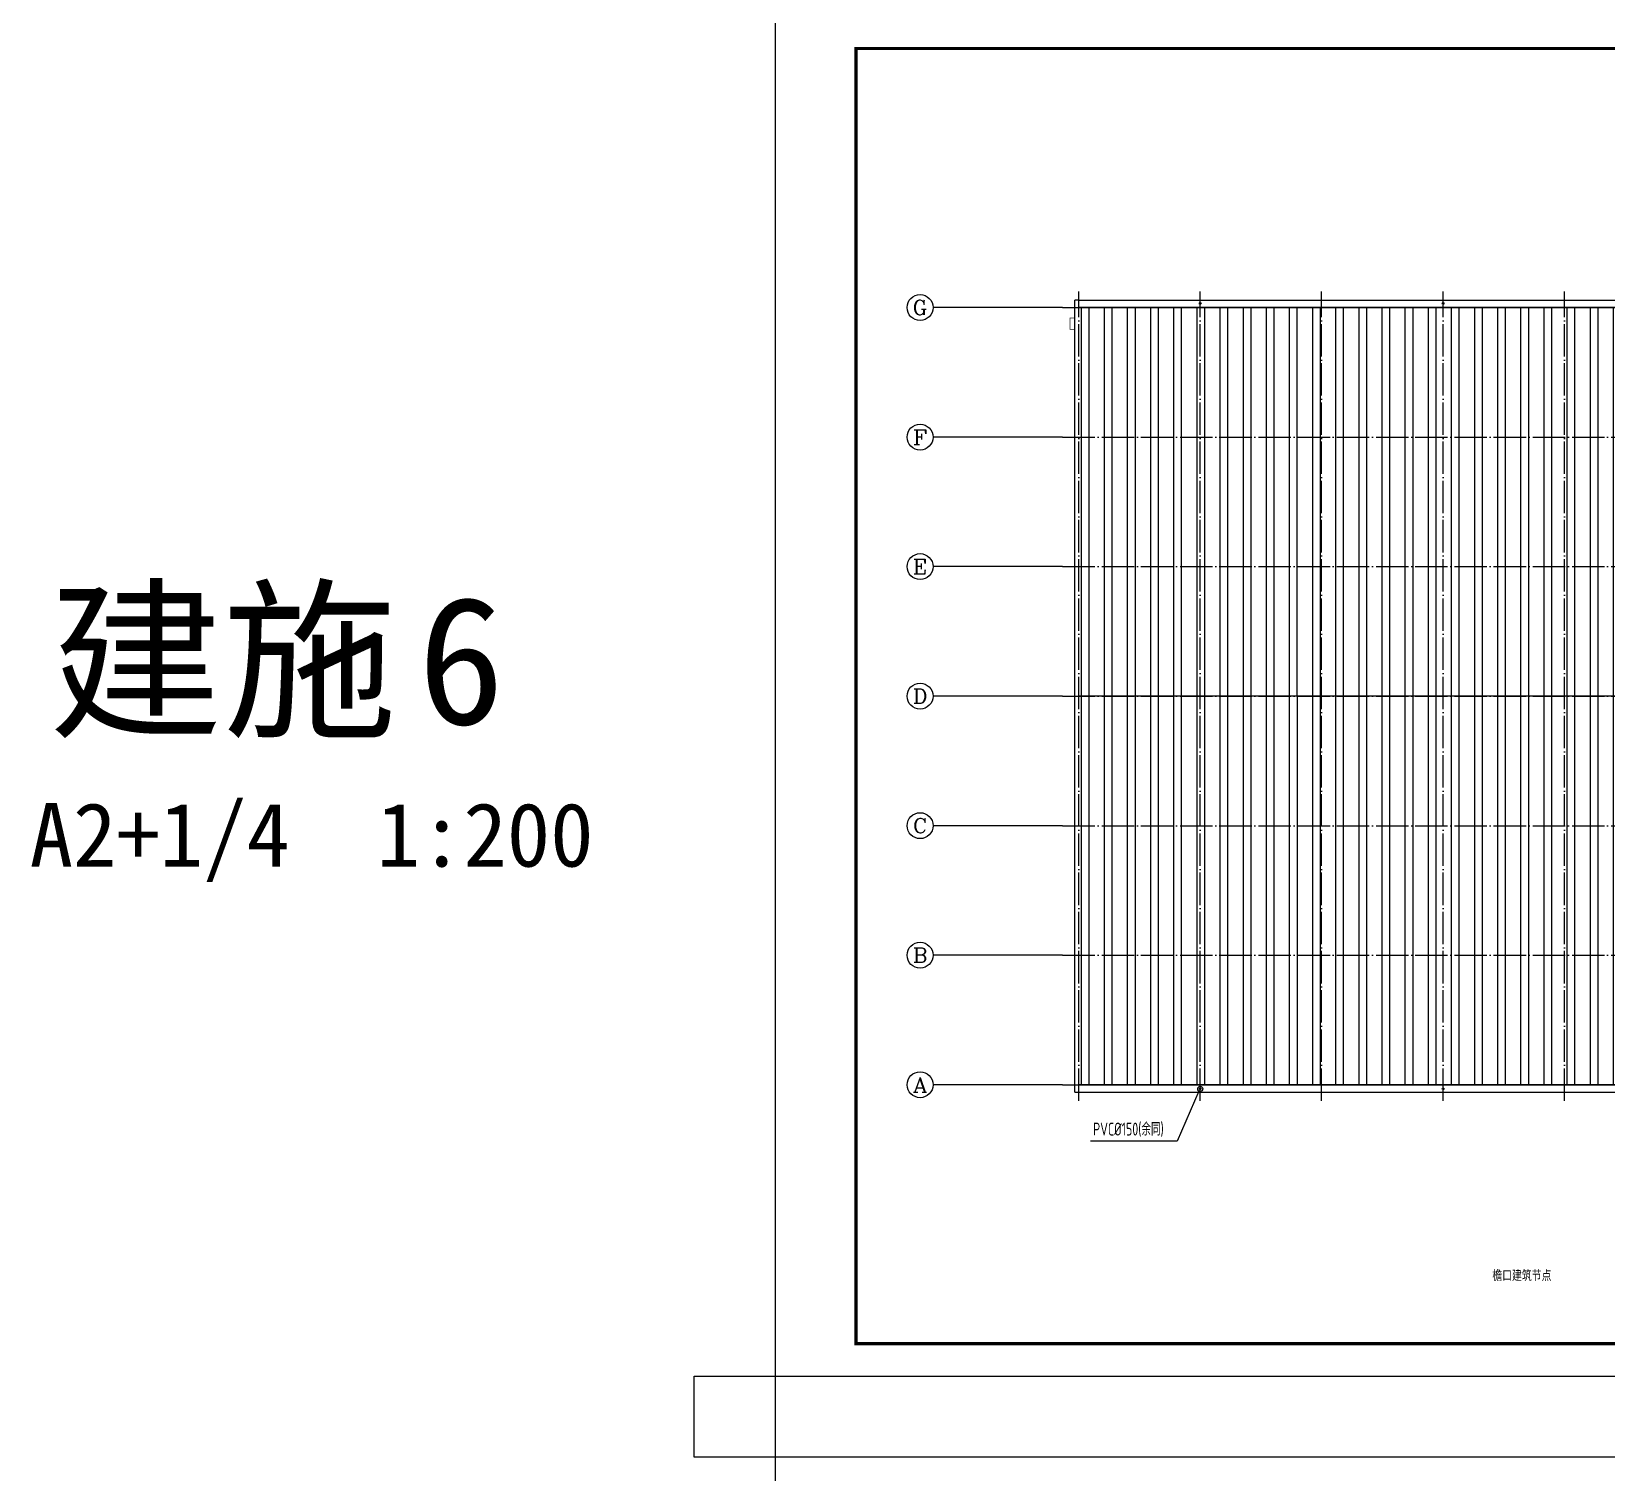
# Model space of a CAD drawing. Extents: x -266287 to 275962, y -324567 to 363765.
# Drawn here: x -266287 to -169026, y -157517 to -68517 of the extents above; entities that cross this region are included whole.
import ezdxf
from ezdxf.enums import TextEntityAlignment as Align

# ---------------------------------------------------------------- set-up
doc = ezdxf.new("R2010")
doc.units = 0
doc.header["$LTSCALE"] = 1000
doc.linetypes.add('DOTE', pattern=[2.42, 2, -0.2, 0.02, -0.2])
doc.layers.get('0').update_dxf_attribs({"linetype": 'CONTINUOUS'})
for name, color, linetype in [('AXIS', 3, 'CONTINUOUS'), ('AXIS_TEXT', 7, 'CONTINUOUS'), ('DIM_IDEN', 3, 'CONTINUOUS'), ('DOTE', 1, 'DOTE'), ('PUB_TEXT', 7, 'CONTINUOUS'), ('PUB_TITLE', 4, 'CONTINUOUS')]:
    doc.layers.add(name, color=color, linetype=linetype)
doc.styles.add('_TCH_AXIS', font='COMPLEX', dxfattribs={"bigfont": 'GBCBIG'})
doc.styles.add('_TCH_DIM', font='SIMPLEX', dxfattribs={"bigfont": 'GBCBIG'})
doc.styles.add('COMPLEX', font='COMPLEX')
doc.styles.add('ht', font='simhei.ttf')
doc.styles.add('TSSD_DIMENSION', font='tssdeng.shx', dxfattribs={"width": 0.8, "bigfont": 'tssdchn.shx'})

# ---------------------------------------------------------------- blocks, each defined once
blk = doc.blocks.new('_AXISO')
blk.add_circle((0, 0), 0.5)
at = {"layer": 'AXIS_TEXT', "style": 'COMPLEX', "width": 1.041667}
blk.add_attdef('A', text='', height=0.56, dxfattribs=at).set_placement((-0.25, -0.28), (0.25, -0.28), align=Align.FIT)

msp = doc.modelspace()

# ---------------------------------------------------------------- hatches: boundary and pattern name
h = msp.add_hatch()
h.set_pattern_fill('ANSI32', color=4, scale=300, angle=45, style=0)
h.set_pattern_definition([(270.0005, (0.9, -219132.3), (-1428.75, -0.012), []), (270.0005, (477.2, -219608.5), (-1428.75, -0.012), [])])
h.paths.add_polyline_path([(-201615.40292, -85567.26316), (-201615.2046, -109567.26316), (-164215.20461, -109566.95412), (-164215.20461, -106566.69496), (-134015.20461, -106566.69496), (-134015.20461, -109566.70458), (-96615.20461, -109566.39554), (-96615.40292, -85566.39554)])
h = msp.add_hatch()
h.set_pattern_fill('ANSI32', color=4, scale=300, angle=45, style=0)
h.set_pattern_definition([(90, (0, 0), (-1428.75, 2e-13), []), (90, (476.3, 476.3), (-1428.75, 2e-13), [])])
h.paths.add_polyline_path([(-201615.20461, -133566.69496), (-201615.20461, -109566.69496), (-164215.20461, -109566.69496), (-164215.20461, -112566.69496), (-134015.20461, -112566.69496), (-134015.20461, -109566.69496), (-96615.20461, -109566.69496), (-96615.20461, -133566.69496)])

# ---------------------------------------------------------------- linework, layer by layer
for p, q in [((-201855.20461, -134016.69496), (-201855.20461, -85116.69496)), ((-201615.20461, -85116.69496), (-201855.20461, -85116.69496)), ((-201855.20461, -85566.69496), (-96375.20461, -85566.69496)), ((-201615.20461, -85116.69496), (-96375.20461, -85116.69496)), ((-96615.20461, -85566.69496), (-201615.20461, -85566.69496)), ((-164215.20461, -109566.69496), (-201615.20461, -109566.69496)), ((-201855.20461, -133566.69496), (-96375.20461, -133566.69496)), ((-201855.20461, -134016.69496), (-96375.20461, -134016.69496)), ((-96615.20461, -133566.69496), (-201615.20461, -133566.69496))]:
    msp.add_line(p, q)
for points, const_width in [([(-201855.20461, -86212.66369), (-202155.20461, -86212.66369), (-202155.20461, -86912.66369), (-201855.20461, -86912.66369)], 30), ([(-164215.20461, -109566.69496), (-201855.20461, -109566.69496)], 50)]:
    msp.add_lwpolyline(points, dxfattribs=dict(const_width=const_width))
msp.add_lwpolyline([(-220364.58828, -156566.69496), (-225364.58828, -156566.69496), (-225364.58828, -151566.69496), (-220364.58828, -151566.69496)], close=True)
for centre in [(-194115.20461, -85312.1983), (-179115.20461, -85312.1983), (-194115.20461, -133821.19162), (-179115.20461, -133821.19162)]:
    msp.add_circle(centre, 50)
at = {"layer": 'AXIS'}
for p, q in [((-202615.20461, -85566.69496), (-210615.20461, -85566.69496)), ((-202615.20461, -93566.69496), (-210615.20461, -93566.69496)), ((-202615.20461, -101566.69496), (-210615.20461, -101566.69496)), ((-202615.20461, -109566.69496), (-210615.20461, -109566.69496)), ((-202615.20461, -117566.69496), (-210615.20461, -117566.69496)), ((-202615.20461, -125566.69496), (-210615.20461, -125566.69496)), ((-202615.20461, -133566.69496), (-210615.20461, -133566.69496))]:
    msp.add_line(p, q, dxfattribs=at)
at = {"layer": 'DIM_IDEN'}
for p, q in [((-194198.546, -133959.9944), (-195532.38425, -137048.24332)), ((-195532.38425, -137048.24332), (-200887.02665, -137048.24332))]:
    msp.add_line(p, q, dxfattribs=at)
msp.add_circle((-194111.43028, -133827.12667), 158.8804, dxfattribs=at)
at = {"layer": 'DOTE'}
for p, q in [((-201615.20461, -134566.69496), (-201615.20461, -84566.69496)), ((-194115.20461, -134566.69496), (-194115.20461, -84566.69496)), ((-186615.20461, -134566.69496), (-186615.20461, -84566.69496)), ((-179115.20461, -134566.69496), (-179115.20461, -84566.69496)), ((-171615.20461, -134566.69496), (-171615.20461, -84566.69496)), ((-202615.20461, -85566.69496), (-95615.20461, -85566.69496)), ((-202615.20461, -85566.69496), (-95615.20461, -85566.69496)), ((-202615.20461, -85566.69496), (-95615.20461, -85566.69496)), ((-202615.20461, -93566.69496), (-95615.20461, -93566.69496)), ((-202615.20461, -101566.69496), (-95615.20461, -101566.69496)), ((-202615.20461, -109566.69496), (-95615.20461, -109566.69496)), ((-202615.20461, -117566.69496), (-95615.20461, -117566.69496)), ((-202615.20461, -125566.69496), (-95615.20461, -125566.69496)), ((-202615.20461, -133566.69496), (-95615.20461, -133566.69496)), ((-202615.20461, -133566.69496), (-95615.20461, -133566.69496))]:
    msp.add_line(p, q, dxfattribs=at)
at = {"layer": 'PUB_TITLE'}
for points in [[(-220364.58828, -151566.69496), (-71764.58828, -151566.69496), (-71764.58828, -67566.69496), (-220364.58828, -67566.69496)], [(-220364.58828, -240566.69496), (-71764.58828, -240566.69496), (-71764.58828, -156566.69496), (-220364.58828, -156566.69496)]]:
    msp.add_lwpolyline(points, close=True, dxfattribs=at)
at = {"layer": 'PUB_TITLE', "const_width": 200}
msp.add_lwpolyline([(-215364.58828, -149566.69496), (-73764.58828, -149566.69496), (-73764.58828, -69566.69496), (-215364.58828, -69566.69496)], close=True, dxfattribs=at)

# ---------------------------------------------------------------- block references
at = {"layer": 'AXIS'}
ref = msp.add_blockref('_AXISO', (-211415.20461, -85566.69496), dxfattribs=dict(at, xscale=1600, yscale=1600, zscale=1600))
ref.add_attrib('A', 'G', dxfattribs={"layer": 'AXIS_TEXT', "height": 905.09668, "style": '_TCH_AXIS', "width": 1.166667}).set_placement((-211867.75295, -86019.2433), (-210962.65627, -86019.2433), align=Align.FIT)
ref = msp.add_blockref('_AXISO', (-211415.20461, -93566.69496), dxfattribs=dict(at, xscale=1600, yscale=1600, zscale=1600))
ref.add_attrib('A', 'F', dxfattribs={"layer": 'AXIS_TEXT', "height": 905.09668, "style": '_TCH_AXIS', "width": 1.3125}).set_placement((-211867.75295, -94019.2433), (-210962.65627, -94019.2433), align=Align.FIT)
ref = msp.add_blockref('_AXISO', (-211415.20461, -101566.69496), dxfattribs=dict(at, xscale=1600, yscale=1600, zscale=1600))
ref.add_attrib('A', 'E', dxfattribs={"layer": 'AXIS_TEXT', "height": 905.09668, "style": '_TCH_AXIS', "width": 1.3125}).set_placement((-211867.75295, -102019.2433), (-210962.65627, -102019.2433), align=Align.FIT)
ref = msp.add_blockref('_AXISO', (-211415.20461, -109566.69496), dxfattribs=dict(at, xscale=1600, yscale=1600, zscale=1600))
ref.add_attrib('A', 'D', dxfattribs={"layer": 'AXIS_TEXT', "height": 905.09668, "style": '_TCH_AXIS', "width": 1.235294}).set_placement((-211867.75295, -110019.2433), (-210962.65627, -110019.2433), align=Align.FIT)
ref = msp.add_blockref('_AXISO', (-211415.20461, -117566.69496), dxfattribs=dict(at, xscale=1600, yscale=1600, zscale=1600))
ref.add_attrib('A', 'C', dxfattribs={"layer": 'AXIS_TEXT', "height": 905.09668, "style": '_TCH_AXIS', "width": 1.4}).set_placement((-211867.75295, -118019.2433), (-210962.65627, -118019.2433), align=Align.FIT)
ref = msp.add_blockref('_AXISO', (-211415.20461, -125566.69496), dxfattribs=dict(at, xscale=1600, yscale=1600, zscale=1600))
ref.add_attrib('A', 'B', dxfattribs={"layer": 'AXIS_TEXT', "height": 905.09668, "style": '_TCH_AXIS', "width": 1.235294}).set_placement((-211867.75295, -126019.2433), (-210962.65627, -126019.2433), align=Align.FIT)
ref = msp.add_blockref('_AXISO', (-211415.20461, -133566.69496), dxfattribs=dict(at, xscale=1600, yscale=1600, zscale=1600))
ref.add_attrib('A', 'A', dxfattribs={"layer": 'AXIS_TEXT', "height": 905.09668, "style": '_TCH_AXIS', "width": 1.166667}).set_placement((-211867.75295, -134019.2433), (-210962.65627, -134019.2433), align=Align.FIT)

# ---------------------------------------------------------------- texts
at = {"layer": 'AXIS', "style": 'TSSD_DIMENSION', "width": 0.7}
msp.add_text('PVC%%C150(余同)', height=800, dxfattribs=at).set_placement((-198550.07989, -136945.90996), align=Align.BOTTOM_CENTER)
at = {"layer": 'PUB_TEXT', "style": '_TCH_DIM'}
msp.add_text('檐口建筑节点', height=675.177305, dxfattribs=at).set_placement((-176075.007, -145694.32383))
at = {"layer": 'PUB_TITLE', "style": 'ht'}
for s, height, p in [('建施', 7875, (-265216.21261, -111302.76774)), ('6', 7875, (-242436.55159, -111302.76774)), ('A2+1/4  1:200', 3937.5, (-266399.50157, -120094.80052))]:
    msp.add_text(s, height=height, dxfattribs=at).set_placement(p)

doc.saveas('drawing.dxf')
